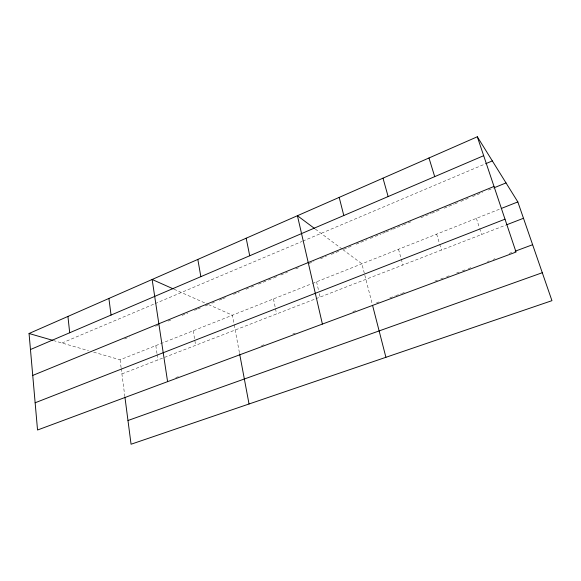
<?xml version="1.0" encoding="UTF-8"?>
<svg xmlns="http://www.w3.org/2000/svg" width="581" height="581" viewBox="0 0 581 581"><rect width="100%" height="100%" fill="white"/><g stroke="black" fill="none" stroke-linecap="round" stroke-linejoin="round"><path stroke-width="0.44" stroke-dasharray="2.9 2.18" d="M61.971 343.015L154.299 303.943M155.12 303.602L301.931 241.478M302.766 241.13L484.837 164.089M124.523 338.934L129.534 336.886M155.497 326.268L158.01 325.237M168.062 321.126L172.194 319.441M182.1 315.389L187.874 313.021M194.475 310.327L196.952 309.31M197.78 308.976L201.905 307.284M205.209 305.933L207.686 304.923M211.847 303.224L214.345 302.2M219.342 300.152L221.848 299.128M222.676 298.787L226.844 297.087M233.511 294.356L239.35 291.974M246.017 289.244L248.515 288.22M251.014 287.203L255.161 285.503M258.472 284.153L267.587 280.427M268.415 280.086L273.382 278.052M274.21 277.711L276.694 276.701M280.834 275.002L287.464 272.293M295.744 268.909L299.883 267.216M308.976 263.498L313.936 261.465M320.552 258.763L326.34 256.395M331.301 254.362L338.745 251.319M343.705 249.293L351.178 246.235M356.16 244.194L366.952 239.779M370.279 238.421L374.425 236.728M375.261 236.387L381.071 234.012M382.726 233.33L385.218 232.313M386.053 231.972L391.863 229.597M392.691 229.255L402.655 225.181M403.483 224.84L411.784 221.448M420.913 217.715L430.899 213.626M431.734 213.292L440.049 209.886M444.211 208.187L454.197 204.098M455.032 203.757L457.53 202.74M460.856 201.375L468.373 198.303M472.556 196.589L482.593 192.485M488.447 190.096L493.465 188.041M93.643 352.159L120.071 359.799L311.598 283.775M312.425 283.448L500.423 208.819M121.908 373.895L315.098 299.026M315.933 298.699L505.884 225.087M175.796 377.628L178.338 376.684M261.494 345.71L264.014 344.765M292.715 334.075L295.264 333.124M352.892 311.663L356.269 310.399M376.503 302.868L379.008 301.931M389.873 297.886L394.891 296.019M395.726 295.707L400.737 293.841M401.573 293.528L404.913 292.279M434.937 281.095L437.442 280.165M440.776 278.924L443.274 277.994M446.607 276.752L449.113 275.815M456.615 273.019L459.121 272.09M462.454 270.848L464.953 269.918M468.293 268.676L470.792 267.739M487.466 261.53L489.137 260.905M493.313 259.351L494.99 258.727M509.203 253.432L511.708 252.503M53.307 340.51L88.508 350.677M174.06 289.244L207.686 304.219M208.514 304.582L232.385 315.214L234.012 323.915M315.352 229.096L342.151 249.089M342.877 249.627L361.89 263.81L372.327 304.422M476.391 218.362L479.398 227.708M479.666 228.558L481.584 234.506M436.658 234.136L439.41 243.359M439.664 244.194L441.415 250.07M398.522 249.271L402.88 265.001M316.572 281.8L318.541 290.289M319.332 293.681L320.124 297.08M273.455 298.917L275.307 307.756M275.488 308.642L276.6 313.943M234.179 324.786L239.633 353.851M193.212 330.763L195.644 345.317M155.817 345.608L157.008 353.669M157.139 354.563L157.938 359.937M120.071 359.799L121.102 367.729M121.218 368.608L124.864 396.605"/><path stroke-width="0.87" d="M477.321 136.767L516.044 252.052L37.54 430.013L29.05 333.501L477.321 136.767L517.831 201.912L551.95 300.667L131.059 444.233L124.98 397.484M30.459 349.537L483.675 155.693M485.665 163.733L492.332 160.915M32.739 375.428L494.01 186.45M494.3 187.699L506.015 182.913M501.258 208.492L517.831 201.912M35.143 402.778L505.005 219.19M506.719 224.76L523.481 218.267M515.057 251.253L532.617 244.71M127.973 420.513L542.291 272.721M29.05 333.501L52.443 340.255M173.247 288.88L152.142 279.476L167.589 381.644M314.641 228.558L297.428 215.718L322.397 324.075M428.974 157.981L434.704 176.646M382.988 178.164L388.137 196.56M372.544 305.279L385.915 357.3M339.195 197.387L343.799 215.522M246.17 238.21L249.714 255.763M239.633 353.851L249.038 403.991M197.823 259.431L200.852 276.658M108.908 298.452L111.044 315.069M67.933 316.434L69.691 332.753"/></g></svg>
